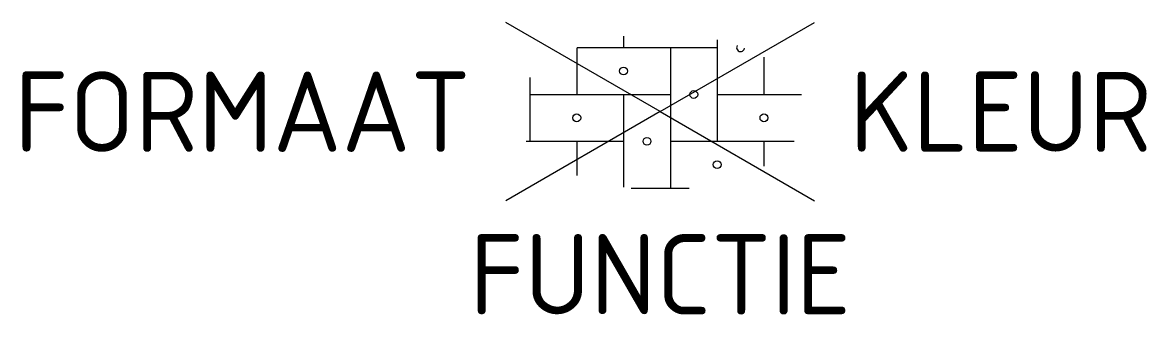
# Model space of a CAD drawing. Header units: metres. Extents: x -14.3 to 10.9, y -4.5 to 2.
import ezdxf
from ezdxf.enums import TextEntityAlignment as Align

# ---------------------------------------------------------------- set-up
doc = ezdxf.new("R2010")
doc.units = ezdxf.units.M
doc.styles.add('NLCS-ISO', font='NLCS-ISO.ttf')

msp = doc.modelspace()

# ---------------------------------------------------------------- linework, layer by layer
for p, q in [((0, 0), (-3.464, 2)), ((0, 0), (3.464, 2)), ((-0.822, 1.693), (-0.822, 1.436)), ((1.278, 1.609), (1.278, -0.664)), ((-1.872, 1.431), (-1.872, 0.386)), ((-1.859, 1.436), (1.278, 1.436)), ((0.228, 1.436), (0.228, -1.714)), ((2.328, 1.221), (2.328, 0.386)), ((-2.922, 0.767), (-2.922, -0.664)), ((-2.922, 0.386), (0.228, 0.386)), ((-0.822, 0.386), (-0.822, -1.693)), ((1.278, 0.386), (3.17, 0.386)), ((0, 0), (-3.464, -2)), ((0, 0), (3.464, -2)), ((-3.007, -0.664), (-0.822, -0.664)), ((-1.872, -0.664), (-1.872, -1.431)), ((0.228, -0.664), (3.007, -0.664)), ((2.328, -0.664), (2.328, -1.221)), ((-0.652, -1.714), (0.652, -1.714))]:
    msp.add_line(p, q)
for centre in [(-0.822, 0.911), (0.754, 0.385), (-1.872, -0.139), (2.328, -0.139), (-0.296, -0.665), (1.278, -1.189)]:
    msp.add_circle(centre, 0.0881)
msp.add_arc((1.804, 1.435), 0.0881, 148.0761, 352.1963)

# ---------------------------------------------------------------- texts
at = {"style": 'NLCS-ISO'}
msp.add_attdef('FORMAAT', text='KF', height=1.8, dxfattribs=at).set_placement((-4.25, 0), align=Align.MIDDLE_RIGHT)
msp.add_attdef('KLEUR', text='RD', height=1.8, dxfattribs=at).set_placement((4.25, 0), align=Align.MIDDLE_LEFT)
at = {"style": 'NLCS-ISO', "flags": 1}
msp.add_attdef('FUNCTIE', text='', height=1.8, dxfattribs=at).set_placement((0, -2.75), align=Align.TOP_CENTER)

doc.saveas('drawing.dxf')
